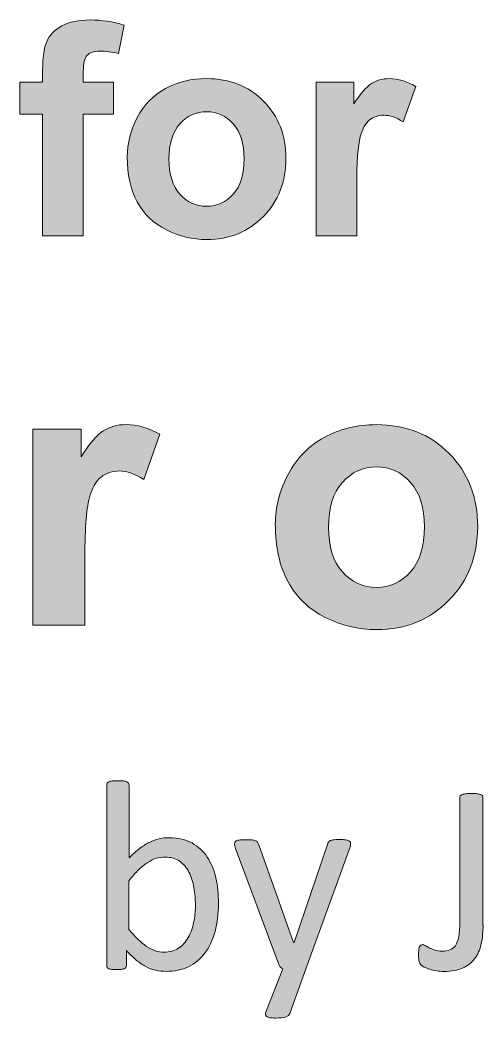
# Model space of a CAD drawing. Header units: inches. Extents: x 247 to 2765, y -1897 to -1110.
# Drawn here: x 1576.35 to 1582.96, y -1165.04 to -1150.8 of the extents above; entities that cross this region are included whole.
import ezdxf

# ---------------------------------------------------------------- set-up
doc = ezdxf.new("R2010")
doc.units = ezdxf.units.IN
doc.header["$MEASUREMENT"] = 0
doc.layers.add('Layer 1', color=7, linetype='Continuous')

# ---------------------------------------------------------------- blocks, each defined once
blk = doc.blocks.new('block 148')
at = {"layer": 'Layer 1', "true_color": 0x020302}
h = blk.add_hatch(color=98, dxfattribs=at)
h.dxf.hatch_style = 2
edge = h.paths.add_edge_path()
edge.add_spline(control_points=[(1576.352, -1151.687), (1576.352, -1151.687), (1576.674, -1151.687), (1576.674, -1151.687), (1576.674, -1151.687), (1576.674, -1151.521), (1576.674, -1151.521), (1576.674, -1151.337), (1576.694, -1151.199), (1576.733, -1151.107), (1576.771, -1151.016), (1576.844, -1150.941), (1576.949, -1150.884), (1577.055, -1150.827), (1577.189, -1150.8), (1577.35, -1150.8), (1577.516, -1150.8), (1577.678, -1150.823), (1577.836, -1150.874), (1577.836, -1150.874), (1577.756, -1151.279), (1577.756, -1151.279), (1577.663, -1151.256), (1577.574, -1151.245), (1577.489, -1151.245), (1577.405, -1151.245), (1577.345, -1151.265), (1577.307, -1151.305), (1577.271, -1151.343), (1577.254, -1151.419), (1577.254, -1151.531), (1577.254, -1151.531), (1577.254, -1151.686), (1577.254, -1151.686), (1577.254, -1151.686), (1577.687, -1151.686), (1577.687, -1151.686), (1577.687, -1151.686), (1577.687, -1152.143), (1577.687, -1152.143), (1577.687, -1152.143), (1577.254, -1152.143), (1577.254, -1152.143), (1577.254, -1152.143), (1577.254, -1153.881), (1577.254, -1153.881), (1577.254, -1153.881), (1576.673, -1153.881), (1576.673, -1153.881), (1576.673, -1153.881), (1576.673, -1152.143), (1576.673, -1152.143), (1576.673, -1152.143), (1576.35, -1152.143), (1576.35, -1152.143), (1576.35, -1152.143), (1576.35, -1151.687), (1576.35, -1151.687), (1576.35, -1151.687), (1576.352, -1151.687), (1576.352, -1151.687), (1576.352, -1151.687), (1576.352, -1151.687), (1576.352, -1151.687)], knot_values=[0, 0, 0, 0, 1, 1, 1, 2, 2, 2, 3, 3, 3, 4, 4, 4, 5, 5, 5, 6, 6, 6, 7, 7, 7, 8, 8, 8, 9, 9, 9, 10, 10, 10, 11, 11, 11, 12, 12, 12, 13, 13, 13, 14, 14, 14, 15, 15, 15, 16, 16, 16, 17, 17, 17, 18, 18, 18, 19, 19, 19, 20, 20, 20, 21, 21, 21, 21], degree=3, periodic=1)
h = blk.add_hatch(color=98, dxfattribs=at)
h.dxf.hatch_style = 2
edge = h.paths.add_edge_path()
edge.add_spline(control_points=[(1577.882, -1152.752), (1577.882, -1152.559), (1577.93, -1152.374), (1578.024, -1152.192), (1578.119, -1152.011), (1578.253, -1151.875), (1578.428, -1151.778), (1578.603, -1151.683), (1578.798, -1151.636), (1579.012, -1151.636), (1579.343, -1151.636), (1579.617, -1151.745), (1579.828, -1151.959), (1580.041, -1152.175), (1580.146, -1152.449), (1580.146, -1152.776), (1580.146, -1153.108), (1580.039, -1153.384), (1579.825, -1153.603), (1579.611, -1153.821), (1579.341, -1153.932), (1579.016, -1153.932), (1578.815, -1153.932), (1578.623, -1153.885), (1578.44, -1153.794), (1578.257, -1153.703), (1578.119, -1153.57), (1578.023, -1153.394), (1577.928, -1153.218), (1577.882, -1153.005), (1577.882, -1152.752)], knot_values=[0, 0, 0, 0, 1, 1, 1, 2, 2, 2, 3, 3, 3, 4, 4, 4, 5, 5, 5, 6, 6, 6, 7, 7, 7, 8, 8, 8, 9, 9, 9, 10, 10, 10, 10], degree=3, periodic=1)
edge = h.paths.add_edge_path()
edge.add_spline(control_points=[(1578.477, -1152.784), (1578.477, -1153.001), (1578.528, -1153.169), (1578.631, -1153.284), (1578.735, -1153.399), (1578.862, -1153.457), (1579.014, -1153.457), (1579.166, -1153.457), (1579.293, -1153.399), (1579.395, -1153.284), (1579.498, -1153.169), (1579.549, -1152.999), (1579.549, -1152.779), (1579.549, -1152.565), (1579.498, -1152.399), (1579.395, -1152.283), (1579.293, -1152.168), (1579.166, -1152.11), (1579.014, -1152.11), (1578.862, -1152.11), (1578.735, -1152.168), (1578.631, -1152.283), (1578.528, -1152.399), (1578.477, -1152.567), (1578.477, -1152.784)], knot_values=[0, 0, 0, 0, 1, 1, 1, 2, 2, 2, 3, 3, 3, 4, 4, 4, 5, 5, 5, 6, 6, 6, 7, 7, 7, 8, 8, 8, 8], degree=3, periodic=1)
h = blk.add_hatch(color=98, dxfattribs=at)
h.dxf.hatch_style = 2
edge = h.paths.add_edge_path()
edge.add_spline(control_points=[(1581.158, -1153.881), (1581.158, -1153.881), (1580.577, -1153.881), (1580.577, -1153.881), (1580.577, -1153.881), (1580.577, -1151.686), (1580.577, -1151.686), (1580.577, -1151.686), (1581.116, -1151.686), (1581.116, -1151.686), (1581.116, -1151.686), (1581.116, -1151.998), (1581.116, -1151.998), (1581.209, -1151.85), (1581.292, -1151.754), (1581.365, -1151.707), (1581.439, -1151.66), (1581.522, -1151.637), (1581.616, -1151.637), (1581.748, -1151.637), (1581.875, -1151.674), (1581.999, -1151.748), (1581.999, -1151.748), (1581.818, -1152.254), (1581.818, -1152.254), (1581.722, -1152.191), (1581.63, -1152.159), (1581.546, -1152.159), (1581.465, -1152.159), (1581.395, -1152.181), (1581.339, -1152.225), (1581.283, -1152.271), (1581.238, -1152.35), (1581.206, -1152.468), (1581.173, -1152.586), (1581.156, -1152.83), (1581.156, -1153.204), (1581.156, -1153.204), (1581.156, -1153.882), (1581.156, -1153.882), (1581.156, -1153.882), (1581.158, -1153.881), (1581.158, -1153.881), (1581.158, -1153.881), (1581.158, -1153.881), (1581.158, -1153.881)], knot_values=[0, 0, 0, 0, 1, 1, 1, 2, 2, 2, 3, 3, 3, 4, 4, 4, 5, 5, 5, 6, 6, 6, 7, 7, 7, 8, 8, 8, 9, 9, 9, 10, 10, 10, 11, 11, 11, 12, 12, 12, 13, 13, 13, 14, 14, 14, 15, 15, 15, 15], degree=3, periodic=1)
at = {"layer": 'Layer 1', "lineweight": 0}
for points, knots in [([(1576.352, -1151.687), (1576.352, -1151.687), (1576.674, -1151.687), (1576.674, -1151.687), (1576.674, -1151.687), (1576.674, -1151.521), (1576.674, -1151.521), (1576.674, -1151.337), (1576.694, -1151.199), (1576.733, -1151.107), (1576.771, -1151.016), (1576.844, -1150.941), (1576.949, -1150.884), (1577.055, -1150.827), (1577.189, -1150.8), (1577.35, -1150.8), (1577.516, -1150.8), (1577.678, -1150.823), (1577.836, -1150.874), (1577.836, -1150.874), (1577.756, -1151.279), (1577.756, -1151.279), (1577.663, -1151.256), (1577.574, -1151.245), (1577.489, -1151.245), (1577.405, -1151.245), (1577.345, -1151.265), (1577.307, -1151.305), (1577.271, -1151.343), (1577.254, -1151.419), (1577.254, -1151.531), (1577.254, -1151.531), (1577.254, -1151.686), (1577.254, -1151.686), (1577.254, -1151.686), (1577.687, -1151.686), (1577.687, -1151.686), (1577.687, -1151.686), (1577.687, -1152.143), (1577.687, -1152.143), (1577.687, -1152.143), (1577.254, -1152.143), (1577.254, -1152.143), (1577.254, -1152.143), (1577.254, -1153.881), (1577.254, -1153.881), (1577.254, -1153.881), (1576.673, -1153.881), (1576.673, -1153.881), (1576.673, -1153.881), (1576.673, -1152.143), (1576.673, -1152.143), (1576.673, -1152.143), (1576.35, -1152.143), (1576.35, -1152.143), (1576.35, -1152.143), (1576.35, -1151.687), (1576.35, -1151.687), (1576.35, -1151.687), (1576.352, -1151.687), (1576.352, -1151.687), (1576.352, -1151.687), (1576.352, -1151.687), (1576.352, -1151.687)], [0, 0, 0, 0, 1, 1, 1, 2, 2, 2, 3, 3, 3, 4, 4, 4, 5, 5, 5, 6, 6, 6, 7, 7, 7, 8, 8, 8, 9, 9, 9, 10, 10, 10, 11, 11, 11, 12, 12, 12, 13, 13, 13, 14, 14, 14, 15, 15, 15, 16, 16, 16, 17, 17, 17, 18, 18, 18, 19, 19, 19, 20, 20, 20, 21, 21, 21, 21]), ([(1577.882, -1152.752), (1577.882, -1152.559), (1577.93, -1152.374), (1578.024, -1152.192), (1578.119, -1152.011), (1578.253, -1151.875), (1578.428, -1151.778), (1578.603, -1151.683), (1578.798, -1151.636), (1579.012, -1151.636), (1579.343, -1151.636), (1579.617, -1151.745), (1579.828, -1151.959), (1580.041, -1152.175), (1580.146, -1152.449), (1580.146, -1152.776), (1580.146, -1153.108), (1580.039, -1153.384), (1579.825, -1153.603), (1579.611, -1153.821), (1579.341, -1153.932), (1579.016, -1153.932), (1578.815, -1153.932), (1578.623, -1153.885), (1578.44, -1153.794), (1578.257, -1153.703), (1578.119, -1153.57), (1578.023, -1153.394), (1577.928, -1153.218), (1577.882, -1153.005), (1577.882, -1152.752)], [0, 0, 0, 0, 1, 1, 1, 2, 2, 2, 3, 3, 3, 4, 4, 4, 5, 5, 5, 6, 6, 6, 7, 7, 7, 8, 8, 8, 9, 9, 9, 10, 10, 10, 10]), ([(1581.158, -1153.881), (1581.158, -1153.881), (1580.577, -1153.881), (1580.577, -1153.881), (1580.577, -1153.881), (1580.577, -1151.686), (1580.577, -1151.686), (1580.577, -1151.686), (1581.116, -1151.686), (1581.116, -1151.686), (1581.116, -1151.686), (1581.116, -1151.998), (1581.116, -1151.998), (1581.209, -1151.85), (1581.292, -1151.754), (1581.365, -1151.707), (1581.439, -1151.66), (1581.522, -1151.637), (1581.616, -1151.637), (1581.748, -1151.637), (1581.875, -1151.674), (1581.999, -1151.748), (1581.999, -1151.748), (1581.818, -1152.254), (1581.818, -1152.254), (1581.722, -1152.191), (1581.63, -1152.159), (1581.546, -1152.159), (1581.465, -1152.159), (1581.395, -1152.181), (1581.339, -1152.225), (1581.283, -1152.271), (1581.238, -1152.35), (1581.206, -1152.468), (1581.173, -1152.586), (1581.156, -1152.83), (1581.156, -1153.204), (1581.156, -1153.204), (1581.156, -1153.882), (1581.156, -1153.882), (1581.156, -1153.882), (1581.158, -1153.881), (1581.158, -1153.881), (1581.158, -1153.881), (1581.158, -1153.881), (1581.158, -1153.881)], [0, 0, 0, 0, 1, 1, 1, 2, 2, 2, 3, 3, 3, 4, 4, 4, 5, 5, 5, 6, 6, 6, 7, 7, 7, 8, 8, 8, 9, 9, 9, 10, 10, 10, 11, 11, 11, 12, 12, 12, 13, 13, 13, 14, 14, 14, 15, 15, 15, 15]), ([(1578.477, -1152.784), (1578.477, -1153.001), (1578.528, -1153.169), (1578.631, -1153.284), (1578.735, -1153.399), (1578.862, -1153.457), (1579.014, -1153.457), (1579.166, -1153.457), (1579.293, -1153.399), (1579.395, -1153.284), (1579.498, -1153.169), (1579.549, -1152.999), (1579.549, -1152.779), (1579.549, -1152.565), (1579.498, -1152.399), (1579.395, -1152.283), (1579.293, -1152.168), (1579.166, -1152.11), (1579.014, -1152.11), (1578.862, -1152.11), (1578.735, -1152.168), (1578.631, -1152.283), (1578.528, -1152.399), (1578.477, -1152.567), (1578.477, -1152.784)], [0, 0, 0, 0, 1, 1, 1, 2, 2, 2, 3, 3, 3, 4, 4, 4, 5, 5, 5, 6, 6, 6, 7, 7, 7, 8, 8, 8, 8])]:
    blk.add_open_spline(points, degree=3, knots=knots, dxfattribs=at)
blk = doc.blocks.new('block 149')
at = {"layer": 'Layer 1', "true_color": 0x020302}
h = blk.add_hatch(color=98, dxfattribs=at)
h.dxf.hatch_style = 2
edge = h.paths.add_edge_path()
edge.add_spline(control_points=[(1579.183, -1163.399), (1579.183, -1163.549), (1579.167, -1163.684), (1579.134, -1163.803), (1579.1, -1163.923), (1579.053, -1164.026), (1578.989, -1164.111), (1578.925, -1164.195), (1578.849, -1164.26), (1578.755, -1164.306), (1578.663, -1164.35), (1578.556, -1164.373), (1578.438, -1164.373), (1578.384, -1164.373), (1578.331, -1164.367), (1578.284, -1164.356), (1578.238, -1164.345), (1578.191, -1164.328), (1578.146, -1164.303), (1578.1, -1164.28), (1578.056, -1164.249), (1578.011, -1164.211), (1577.966, -1164.173), (1577.917, -1164.128), (1577.869, -1164.076), (1577.869, -1164.076), (1577.869, -1164.288), (1577.869, -1164.288), (1577.869, -1164.299), (1577.865, -1164.309), (1577.861, -1164.315), (1577.856, -1164.323), (1577.848, -1164.329), (1577.837, -1164.334), (1577.825, -1164.34), (1577.811, -1164.342), (1577.793, -1164.344), (1577.775, -1164.347), (1577.755, -1164.348), (1577.727, -1164.348), (1577.702, -1164.348), (1577.679, -1164.347), (1577.661, -1164.344), (1577.642, -1164.342), (1577.628, -1164.338), (1577.617, -1164.334), (1577.606, -1164.329), (1577.597, -1164.324), (1577.594, -1164.315), (1577.59, -1164.308), (1577.588, -1164.299), (1577.588, -1164.288), (1577.588, -1164.288), (1577.588, -1161.714), (1577.588, -1161.714), (1577.588, -1161.704), (1577.591, -1161.695), (1577.595, -1161.687), (1577.601, -1161.679), (1577.608, -1161.673), (1577.62, -1161.667), (1577.631, -1161.662), (1577.648, -1161.658), (1577.669, -1161.656), (1577.691, -1161.653), (1577.717, -1161.652), (1577.748, -1161.652), (1577.781, -1161.652), (1577.806, -1161.653), (1577.828, -1161.656), (1577.848, -1161.658), (1577.864, -1161.663), (1577.876, -1161.667), (1577.887, -1161.673), (1577.896, -1161.679), (1577.901, -1161.687), (1577.906, -1161.695), (1577.907, -1161.704), (1577.907, -1161.714), (1577.907, -1161.714), (1577.907, -1162.752), (1577.907, -1162.752), (1577.959, -1162.7), (1578.009, -1162.655), (1578.058, -1162.619), (1578.107, -1162.583), (1578.153, -1162.553), (1578.198, -1162.532), (1578.245, -1162.509), (1578.292, -1162.493), (1578.338, -1162.481), (1578.384, -1162.471), (1578.434, -1162.466), (1578.483, -1162.466), (1578.609, -1162.466), (1578.717, -1162.491), (1578.806, -1162.541), (1578.895, -1162.593), (1578.968, -1162.659), (1579.023, -1162.742), (1579.079, -1162.827), (1579.12, -1162.926), (1579.147, -1163.038), (1579.171, -1163.153), (1579.183, -1163.273), (1579.183, -1163.399)], knot_values=[0, 0, 0, 0, 1, 1, 1, 2, 2, 2, 3, 3, 3, 4, 4, 4, 5, 5, 5, 6, 6, 6, 7, 7, 7, 8, 8, 8, 9, 9, 9, 10, 10, 10, 11, 11, 11, 12, 12, 12, 13, 13, 13, 14, 14, 14, 15, 15, 15, 16, 16, 16, 17, 17, 17, 18, 18, 18, 19, 19, 19, 20, 20, 20, 21, 21, 21, 22, 22, 22, 23, 23, 23, 24, 24, 24, 25, 25, 25, 26, 26, 26, 27, 27, 27, 28, 28, 28, 29, 29, 29, 30, 30, 30, 31, 31, 31, 32, 32, 32, 33, 33, 33, 34, 34, 34, 35, 35, 35, 35], degree=3, periodic=1)
edge = h.paths.add_edge_path()
edge.add_spline(control_points=[(1578.854, -1163.435), (1578.854, -1163.346), (1578.847, -1163.26), (1578.833, -1163.178), (1578.819, -1163.095), (1578.796, -1163.021), (1578.762, -1162.956), (1578.728, -1162.891), (1578.683, -1162.84), (1578.628, -1162.801), (1578.573, -1162.762), (1578.503, -1162.742), (1578.421, -1162.742), (1578.379, -1162.742), (1578.339, -1162.748), (1578.297, -1162.759), (1578.257, -1162.771), (1578.217, -1162.79), (1578.175, -1162.817), (1578.133, -1162.844), (1578.091, -1162.879), (1578.046, -1162.921), (1578.002, -1162.964), (1577.954, -1163.017), (1577.905, -1163.081), (1577.905, -1163.081), (1577.905, -1163.773), (1577.905, -1163.773), (1577.993, -1163.88), (1578.076, -1163.961), (1578.157, -1164.016), (1578.238, -1164.073), (1578.321, -1164.099), (1578.407, -1164.099), (1578.488, -1164.099), (1578.556, -1164.08), (1578.613, -1164.042), (1578.67, -1164.004), (1578.716, -1163.952), (1578.752, -1163.889), (1578.787, -1163.825), (1578.814, -1163.754), (1578.829, -1163.675), (1578.845, -1163.596), (1578.854, -1163.516), (1578.854, -1163.435)], knot_values=[0, 0, 0, 0, 1, 1, 1, 2, 2, 2, 3, 3, 3, 4, 4, 4, 5, 5, 5, 6, 6, 6, 7, 7, 7, 8, 8, 8, 9, 9, 9, 10, 10, 10, 11, 11, 11, 12, 12, 12, 13, 13, 13, 14, 14, 14, 15, 15, 15, 15], degree=3, periodic=1)
h = blk.add_hatch(color=98, dxfattribs=at)
h.dxf.hatch_style = 2
edge = h.paths.add_edge_path()
edge.add_spline(control_points=[(1582.959, -1163.709), (1582.959, -1163.807), (1582.951, -1163.898), (1582.932, -1163.981), (1582.914, -1164.063), (1582.883, -1164.134), (1582.839, -1164.191), (1582.795, -1164.249), (1582.738, -1164.294), (1582.667, -1164.326), (1582.596, -1164.358), (1582.507, -1164.373), (1582.402, -1164.373), (1582.365, -1164.373), (1582.33, -1164.371), (1582.294, -1164.364), (1582.259, -1164.359), (1582.227, -1164.351), (1582.197, -1164.342), (1582.168, -1164.333), (1582.143, -1164.321), (1582.12, -1164.312), (1582.098, -1164.301), (1582.084, -1164.29), (1582.077, -1164.284), (1582.069, -1164.276), (1582.064, -1164.269), (1582.059, -1164.26), (1582.055, -1164.253), (1582.052, -1164.244), (1582.048, -1164.233), (1582.045, -1164.223), (1582.042, -1164.21), (1582.041, -1164.194), (1582.04, -1164.177), (1582.039, -1164.157), (1582.039, -1164.135), (1582.039, -1164.107), (1582.04, -1164.083), (1582.042, -1164.065), (1582.044, -1164.045), (1582.048, -1164.03), (1582.052, -1164.02), (1582.058, -1164.009), (1582.062, -1164.001), (1582.071, -1163.997), (1582.078, -1163.992), (1582.087, -1163.99), (1582.097, -1163.99), (1582.106, -1163.99), (1582.119, -1163.995), (1582.135, -1164.005), (1582.151, -1164.013), (1582.171, -1164.025), (1582.192, -1164.036), (1582.215, -1164.048), (1582.242, -1164.058), (1582.272, -1164.068), (1582.301, -1164.078), (1582.336, -1164.083), (1582.376, -1164.083), (1582.42, -1164.083), (1582.457, -1164.077), (1582.486, -1164.067), (1582.518, -1164.056), (1582.543, -1164.036), (1582.565, -1164.006), (1582.585, -1163.976), (1582.601, -1163.935), (1582.611, -1163.882), (1582.62, -1163.831), (1582.627, -1163.762), (1582.627, -1163.68), (1582.627, -1163.68), (1582.627, -1161.894), (1582.627, -1161.894), (1582.627, -1161.887), (1582.63, -1161.877), (1582.634, -1161.87), (1582.64, -1161.863), (1582.648, -1161.857), (1582.661, -1161.85), (1582.674, -1161.845), (1582.691, -1161.843), (1582.713, -1161.838), (1582.735, -1161.836), (1582.761, -1161.834), (1582.793, -1161.834), (1582.825, -1161.834), (1582.85, -1161.836), (1582.873, -1161.838), (1582.895, -1161.843), (1582.911, -1161.846), (1582.924, -1161.85), (1582.936, -1161.857), (1582.946, -1161.862), (1582.951, -1161.87), (1582.957, -1161.878), (1582.958, -1161.887), (1582.958, -1161.894), (1582.958, -1161.894), (1582.958, -1163.711), (1582.958, -1163.711), (1582.958, -1163.711), (1582.958, -1163.711), (1582.958, -1163.711), (1582.958, -1163.711), (1582.959, -1163.709), (1582.959, -1163.709), (1582.959, -1163.709), (1582.959, -1163.709), (1582.959, -1163.709)], knot_values=[0, 0, 0, 0, 1, 1, 1, 2, 2, 2, 3, 3, 3, 4, 4, 4, 5, 5, 5, 6, 6, 6, 7, 7, 7, 8, 8, 8, 9, 9, 9, 10, 10, 10, 11, 11, 11, 12, 12, 12, 13, 13, 13, 14, 14, 14, 15, 15, 15, 16, 16, 16, 17, 17, 17, 18, 18, 18, 19, 19, 19, 20, 20, 20, 21, 21, 21, 22, 22, 22, 23, 23, 23, 24, 24, 24, 25, 25, 25, 26, 26, 26, 27, 27, 27, 28, 28, 28, 29, 29, 29, 30, 30, 30, 31, 31, 31, 32, 32, 32, 33, 33, 33, 34, 34, 34, 35, 35, 35, 36, 36, 36, 37, 37, 37, 37], degree=3, periodic=1)
h = blk.add_hatch(color=98, dxfattribs=at)
h.dxf.hatch_style = 2
edge = h.paths.add_edge_path()
edge.add_spline(control_points=[(1580.432, -1164.337), (1580.432, -1164.337), (1580.201, -1164.975), (1580.201, -1164.975), (1580.194, -1164.996), (1580.175, -1165.011), (1580.143, -1165.022), (1580.111, -1165.033), (1580.063, -1165.038), (1580, -1165.038), (1579.966, -1165.038), (1579.939, -1165.037), (1579.919, -1165.033), (1579.898, -1165.03), (1579.882, -1165.025), (1579.871, -1165.018), (1579.86, -1165.009), (1579.854, -1164.999), (1579.852, -1164.986), (1579.852, -1164.974), (1579.855, -1164.958), (1579.862, -1164.94), (1579.862, -1164.94), (1580.101, -1164.337), (1580.101, -1164.337), (1580.09, -1164.331), (1580.079, -1164.324), (1580.068, -1164.313), (1580.058, -1164.301), (1580.05, -1164.289), (1580.046, -1164.276), (1580.046, -1164.276), (1579.427, -1162.619), (1579.427, -1162.619), (1579.417, -1162.593), (1579.412, -1162.57), (1579.412, -1162.555), (1579.412, -1162.54), (1579.418, -1162.527), (1579.427, -1162.519), (1579.437, -1162.509), (1579.454, -1162.503), (1579.478, -1162.499), (1579.501, -1162.495), (1579.531, -1162.494), (1579.571, -1162.494), (1579.609, -1162.494), (1579.639, -1162.494), (1579.662, -1162.496), (1579.684, -1162.499), (1579.7, -1162.504), (1579.713, -1162.508), (1579.726, -1162.513), (1579.736, -1162.52), (1579.742, -1162.53), (1579.749, -1162.539), (1579.753, -1162.552), (1579.761, -1162.568), (1579.761, -1162.568), (1580.255, -1163.96), (1580.255, -1163.96), (1580.255, -1163.96), (1580.262, -1163.96), (1580.262, -1163.96), (1580.262, -1163.96), (1580.74, -1162.561), (1580.74, -1162.561), (1580.747, -1162.537), (1580.757, -1162.521), (1580.768, -1162.513), (1580.778, -1162.505), (1580.795, -1162.501), (1580.817, -1162.497), (1580.84, -1162.493), (1580.871, -1162.492), (1580.913, -1162.492), (1580.949, -1162.492), (1580.978, -1162.493), (1581.002, -1162.497), (1581.024, -1162.501), (1581.04, -1162.506), (1581.053, -1162.516), (1581.064, -1162.524), (1581.069, -1162.537), (1581.069, -1162.553), (1581.069, -1162.568), (1581.065, -1162.589), (1581.059, -1162.611), (1581.059, -1162.611), (1580.432, -1164.337), (1580.432, -1164.337)], knot_values=[0, 0, 0, 0, 1, 1, 1, 2, 2, 2, 3, 3, 3, 4, 4, 4, 5, 5, 5, 6, 6, 6, 7, 7, 7, 8, 8, 8, 9, 9, 9, 10, 10, 10, 11, 11, 11, 12, 12, 12, 13, 13, 13, 14, 14, 14, 15, 15, 15, 16, 16, 16, 17, 17, 17, 18, 18, 18, 19, 19, 19, 20, 20, 20, 21, 21, 21, 22, 22, 22, 23, 23, 23, 24, 24, 24, 25, 25, 25, 26, 26, 26, 27, 27, 27, 28, 28, 28, 29, 29, 29, 30, 30, 30, 30], degree=3, periodic=1)
at = {"layer": 'Layer 1', "lineweight": 0}
for points, knots in [([(1579.183, -1163.399), (1579.183, -1163.549), (1579.167, -1163.684), (1579.134, -1163.803), (1579.1, -1163.923), (1579.053, -1164.026), (1578.989, -1164.111), (1578.925, -1164.195), (1578.849, -1164.26), (1578.755, -1164.306), (1578.663, -1164.35), (1578.556, -1164.373), (1578.438, -1164.373), (1578.384, -1164.373), (1578.331, -1164.367), (1578.284, -1164.356), (1578.238, -1164.345), (1578.191, -1164.328), (1578.146, -1164.303), (1578.1, -1164.28), (1578.056, -1164.249), (1578.011, -1164.211), (1577.966, -1164.173), (1577.917, -1164.128), (1577.869, -1164.076), (1577.869, -1164.076), (1577.869, -1164.288), (1577.869, -1164.288), (1577.869, -1164.299), (1577.865, -1164.309), (1577.861, -1164.315), (1577.856, -1164.323), (1577.848, -1164.329), (1577.837, -1164.334), (1577.825, -1164.34), (1577.811, -1164.342), (1577.793, -1164.344), (1577.775, -1164.347), (1577.755, -1164.348), (1577.727, -1164.348), (1577.702, -1164.348), (1577.679, -1164.347), (1577.661, -1164.344), (1577.642, -1164.342), (1577.628, -1164.338), (1577.617, -1164.334), (1577.606, -1164.329), (1577.597, -1164.324), (1577.594, -1164.315), (1577.59, -1164.308), (1577.588, -1164.299), (1577.588, -1164.288), (1577.588, -1164.288), (1577.588, -1161.714), (1577.588, -1161.714), (1577.588, -1161.704), (1577.591, -1161.695), (1577.595, -1161.687), (1577.601, -1161.679), (1577.608, -1161.673), (1577.62, -1161.667), (1577.631, -1161.662), (1577.648, -1161.658), (1577.669, -1161.656), (1577.691, -1161.653), (1577.717, -1161.652), (1577.748, -1161.652), (1577.781, -1161.652), (1577.806, -1161.653), (1577.828, -1161.656), (1577.848, -1161.658), (1577.864, -1161.663), (1577.876, -1161.667), (1577.887, -1161.673), (1577.896, -1161.679), (1577.901, -1161.687), (1577.906, -1161.695), (1577.907, -1161.704), (1577.907, -1161.714), (1577.907, -1161.714), (1577.907, -1162.752), (1577.907, -1162.752), (1577.959, -1162.7), (1578.009, -1162.655), (1578.058, -1162.619), (1578.107, -1162.583), (1578.153, -1162.553), (1578.198, -1162.532), (1578.245, -1162.509), (1578.292, -1162.493), (1578.338, -1162.481), (1578.384, -1162.471), (1578.434, -1162.466), (1578.483, -1162.466), (1578.609, -1162.466), (1578.717, -1162.491), (1578.806, -1162.541), (1578.895, -1162.593), (1578.968, -1162.659), (1579.023, -1162.742), (1579.079, -1162.827), (1579.12, -1162.926), (1579.147, -1163.038), (1579.171, -1163.153), (1579.183, -1163.273), (1579.183, -1163.399)], [0, 0, 0, 0, 1, 1, 1, 2, 2, 2, 3, 3, 3, 4, 4, 4, 5, 5, 5, 6, 6, 6, 7, 7, 7, 8, 8, 8, 9, 9, 9, 10, 10, 10, 11, 11, 11, 12, 12, 12, 13, 13, 13, 14, 14, 14, 15, 15, 15, 16, 16, 16, 17, 17, 17, 18, 18, 18, 19, 19, 19, 20, 20, 20, 21, 21, 21, 22, 22, 22, 23, 23, 23, 24, 24, 24, 25, 25, 25, 26, 26, 26, 27, 27, 27, 28, 28, 28, 29, 29, 29, 30, 30, 30, 31, 31, 31, 32, 32, 32, 33, 33, 33, 34, 34, 34, 35, 35, 35, 35]), ([(1582.959, -1163.709), (1582.959, -1163.807), (1582.951, -1163.898), (1582.932, -1163.981), (1582.914, -1164.063), (1582.883, -1164.134), (1582.839, -1164.191), (1582.795, -1164.249), (1582.738, -1164.294), (1582.667, -1164.326), (1582.596, -1164.358), (1582.507, -1164.373), (1582.402, -1164.373), (1582.365, -1164.373), (1582.33, -1164.371), (1582.294, -1164.364), (1582.259, -1164.359), (1582.227, -1164.351), (1582.197, -1164.342), (1582.168, -1164.333), (1582.143, -1164.321), (1582.12, -1164.312), (1582.098, -1164.301), (1582.084, -1164.29), (1582.077, -1164.284), (1582.069, -1164.276), (1582.064, -1164.269), (1582.059, -1164.26), (1582.055, -1164.253), (1582.052, -1164.244), (1582.048, -1164.233), (1582.045, -1164.223), (1582.042, -1164.21), (1582.041, -1164.194), (1582.04, -1164.177), (1582.039, -1164.157), (1582.039, -1164.135), (1582.039, -1164.107), (1582.04, -1164.083), (1582.042, -1164.065), (1582.044, -1164.045), (1582.048, -1164.03), (1582.052, -1164.02), (1582.058, -1164.009), (1582.062, -1164.001), (1582.071, -1163.997), (1582.078, -1163.992), (1582.087, -1163.99), (1582.097, -1163.99), (1582.106, -1163.99), (1582.119, -1163.995), (1582.135, -1164.005), (1582.151, -1164.013), (1582.171, -1164.025), (1582.192, -1164.036), (1582.215, -1164.048), (1582.242, -1164.058), (1582.272, -1164.068), (1582.301, -1164.078), (1582.336, -1164.083), (1582.376, -1164.083), (1582.42, -1164.083), (1582.457, -1164.077), (1582.486, -1164.067), (1582.518, -1164.056), (1582.543, -1164.036), (1582.565, -1164.006), (1582.585, -1163.976), (1582.601, -1163.935), (1582.611, -1163.882), (1582.62, -1163.831), (1582.627, -1163.762), (1582.627, -1163.68), (1582.627, -1163.68), (1582.627, -1161.894), (1582.627, -1161.894), (1582.627, -1161.887), (1582.63, -1161.877), (1582.634, -1161.87), (1582.64, -1161.863), (1582.648, -1161.857), (1582.661, -1161.85), (1582.674, -1161.845), (1582.691, -1161.843), (1582.713, -1161.838), (1582.735, -1161.836), (1582.761, -1161.834), (1582.793, -1161.834), (1582.825, -1161.834), (1582.85, -1161.836), (1582.873, -1161.838), (1582.895, -1161.843), (1582.911, -1161.846), (1582.924, -1161.85), (1582.936, -1161.857), (1582.946, -1161.862), (1582.951, -1161.87), (1582.957, -1161.878), (1582.958, -1161.887), (1582.958, -1161.894), (1582.958, -1161.894), (1582.958, -1163.711), (1582.958, -1163.711), (1582.958, -1163.711), (1582.958, -1163.711), (1582.958, -1163.711), (1582.958, -1163.711), (1582.959, -1163.709), (1582.959, -1163.709), (1582.959, -1163.709), (1582.959, -1163.709), (1582.959, -1163.709)], [0, 0, 0, 0, 1, 1, 1, 2, 2, 2, 3, 3, 3, 4, 4, 4, 5, 5, 5, 6, 6, 6, 7, 7, 7, 8, 8, 8, 9, 9, 9, 10, 10, 10, 11, 11, 11, 12, 12, 12, 13, 13, 13, 14, 14, 14, 15, 15, 15, 16, 16, 16, 17, 17, 17, 18, 18, 18, 19, 19, 19, 20, 20, 20, 21, 21, 21, 22, 22, 22, 23, 23, 23, 24, 24, 24, 25, 25, 25, 26, 26, 26, 27, 27, 27, 28, 28, 28, 29, 29, 29, 30, 30, 30, 31, 31, 31, 32, 32, 32, 33, 33, 33, 34, 34, 34, 35, 35, 35, 36, 36, 36, 37, 37, 37, 37]), ([(1580.432, -1164.337), (1580.432, -1164.337), (1580.201, -1164.975), (1580.201, -1164.975), (1580.194, -1164.996), (1580.175, -1165.011), (1580.143, -1165.022), (1580.111, -1165.033), (1580.063, -1165.038), (1580, -1165.038), (1579.966, -1165.038), (1579.939, -1165.037), (1579.919, -1165.033), (1579.898, -1165.03), (1579.882, -1165.025), (1579.871, -1165.018), (1579.86, -1165.009), (1579.854, -1164.999), (1579.852, -1164.986), (1579.852, -1164.974), (1579.855, -1164.958), (1579.862, -1164.94), (1579.862, -1164.94), (1580.101, -1164.337), (1580.101, -1164.337), (1580.09, -1164.331), (1580.079, -1164.324), (1580.068, -1164.313), (1580.058, -1164.301), (1580.05, -1164.289), (1580.046, -1164.276), (1580.046, -1164.276), (1579.427, -1162.619), (1579.427, -1162.619), (1579.417, -1162.593), (1579.412, -1162.57), (1579.412, -1162.555), (1579.412, -1162.54), (1579.418, -1162.527), (1579.427, -1162.519), (1579.437, -1162.509), (1579.454, -1162.503), (1579.478, -1162.499), (1579.501, -1162.495), (1579.531, -1162.494), (1579.571, -1162.494), (1579.609, -1162.494), (1579.639, -1162.494), (1579.662, -1162.496), (1579.684, -1162.499), (1579.7, -1162.504), (1579.713, -1162.508), (1579.726, -1162.513), (1579.736, -1162.52), (1579.742, -1162.53), (1579.749, -1162.539), (1579.753, -1162.552), (1579.761, -1162.568), (1579.761, -1162.568), (1580.255, -1163.96), (1580.255, -1163.96), (1580.255, -1163.96), (1580.262, -1163.96), (1580.262, -1163.96), (1580.262, -1163.96), (1580.74, -1162.561), (1580.74, -1162.561), (1580.747, -1162.537), (1580.757, -1162.521), (1580.768, -1162.513), (1580.778, -1162.505), (1580.795, -1162.501), (1580.817, -1162.497), (1580.84, -1162.493), (1580.871, -1162.492), (1580.913, -1162.492), (1580.949, -1162.492), (1580.978, -1162.493), (1581.002, -1162.497), (1581.024, -1162.501), (1581.04, -1162.506), (1581.053, -1162.516), (1581.064, -1162.524), (1581.069, -1162.537), (1581.069, -1162.553), (1581.069, -1162.568), (1581.065, -1162.589), (1581.059, -1162.611), (1581.059, -1162.611), (1580.432, -1164.337), (1580.432, -1164.337)], [0, 0, 0, 0, 1, 1, 1, 2, 2, 2, 3, 3, 3, 4, 4, 4, 5, 5, 5, 6, 6, 6, 7, 7, 7, 8, 8, 8, 9, 9, 9, 10, 10, 10, 11, 11, 11, 12, 12, 12, 13, 13, 13, 14, 14, 14, 15, 15, 15, 16, 16, 16, 17, 17, 17, 18, 18, 18, 19, 19, 19, 20, 20, 20, 21, 21, 21, 22, 22, 22, 23, 23, 23, 24, 24, 24, 25, 25, 25, 26, 26, 26, 27, 27, 27, 28, 28, 28, 29, 29, 29, 30, 30, 30, 30]), ([(1578.854, -1163.435), (1578.854, -1163.346), (1578.847, -1163.26), (1578.833, -1163.178), (1578.819, -1163.095), (1578.796, -1163.021), (1578.762, -1162.956), (1578.728, -1162.891), (1578.683, -1162.84), (1578.628, -1162.801), (1578.573, -1162.762), (1578.503, -1162.742), (1578.421, -1162.742), (1578.379, -1162.742), (1578.339, -1162.748), (1578.297, -1162.759), (1578.257, -1162.771), (1578.217, -1162.79), (1578.175, -1162.817), (1578.133, -1162.844), (1578.091, -1162.879), (1578.046, -1162.921), (1578.002, -1162.964), (1577.954, -1163.017), (1577.905, -1163.081), (1577.905, -1163.081), (1577.905, -1163.773), (1577.905, -1163.773), (1577.993, -1163.88), (1578.076, -1163.961), (1578.157, -1164.016), (1578.238, -1164.073), (1578.321, -1164.099), (1578.407, -1164.099), (1578.488, -1164.099), (1578.556, -1164.08), (1578.613, -1164.042), (1578.67, -1164.004), (1578.716, -1163.952), (1578.752, -1163.889), (1578.787, -1163.825), (1578.814, -1163.754), (1578.829, -1163.675), (1578.845, -1163.596), (1578.854, -1163.516), (1578.854, -1163.435)], [0, 0, 0, 0, 1, 1, 1, 2, 2, 2, 3, 3, 3, 4, 4, 4, 5, 5, 5, 6, 6, 6, 7, 7, 7, 8, 8, 8, 9, 9, 9, 10, 10, 10, 11, 11, 11, 12, 12, 12, 13, 13, 13, 14, 14, 14, 15, 15, 15, 15])]:
    blk.add_open_spline(points, degree=3, knots=knots, dxfattribs=at)
blk = doc.blocks.new('block 150')
at = {"layer": 'Layer 1', "true_color": 0x010202}
h = blk.add_hatch(color=98, dxfattribs=at)
h.dxf.hatch_style = 2
edge = h.paths.add_edge_path()
edge.add_spline(control_points=[(1577.275, -1159.434), (1577.275, -1159.434), (1576.535, -1159.434), (1576.535, -1159.434), (1576.535, -1159.434), (1576.535, -1156.636), (1576.535, -1156.636), (1576.535, -1156.636), (1577.222, -1156.636), (1577.222, -1156.636), (1577.222, -1156.636), (1577.222, -1157.034), (1577.222, -1157.034), (1577.34, -1156.846), (1577.446, -1156.721), (1577.539, -1156.661), (1577.633, -1156.602), (1577.739, -1156.572), (1577.858, -1156.572), (1578.028, -1156.572), (1578.19, -1156.618), (1578.347, -1156.711), (1578.347, -1156.711), (1578.118, -1157.357), (1578.118, -1157.357), (1577.993, -1157.276), (1577.877, -1157.234), (1577.771, -1157.234), (1577.667, -1157.234), (1577.579, -1157.263), (1577.507, -1157.32), (1577.435, -1157.377), (1577.379, -1157.48), (1577.338, -1157.63), (1577.297, -1157.779), (1577.275, -1158.093), (1577.275, -1158.568), (1577.275, -1158.568), (1577.275, -1159.434), (1577.275, -1159.434)], knot_values=[0, 0, 0, 0, 1, 1, 1, 2, 2, 2, 3, 3, 3, 4, 4, 4, 5, 5, 5, 6, 6, 6, 7, 7, 7, 8, 8, 8, 9, 9, 9, 10, 10, 10, 11, 11, 11, 12, 12, 12, 13, 13, 13, 13], degree=3, periodic=1)
h = blk.add_hatch(color=98, dxfattribs=at)
h.dxf.hatch_style = 2
edge = h.paths.add_edge_path()
edge.add_spline(control_points=[(1579.994, -1157.995), (1579.994, -1157.749), (1580.055, -1157.511), (1580.177, -1157.282), (1580.298, -1157.053), (1580.47, -1156.877), (1580.692, -1156.756), (1580.914, -1156.633), (1581.162, -1156.573), (1581.436, -1156.573), (1581.859, -1156.573), (1582.207, -1156.711), (1582.476, -1156.985), (1582.747, -1157.26), (1582.882, -1157.609), (1582.882, -1158.027), (1582.882, -1158.45), (1582.744, -1158.801), (1582.472, -1159.079), (1582.199, -1159.358), (1581.855, -1159.497), (1581.44, -1159.497), (1581.183, -1159.497), (1580.94, -1159.439), (1580.707, -1159.323), (1580.474, -1159.207), (1580.297, -1159.037), (1580.176, -1158.815), (1580.055, -1158.592), (1579.994, -1158.317), (1579.994, -1157.995)], knot_values=[0, 0, 0, 0, 1, 1, 1, 2, 2, 2, 3, 3, 3, 4, 4, 4, 5, 5, 5, 6, 6, 6, 7, 7, 7, 8, 8, 8, 9, 9, 9, 10, 10, 10, 10], degree=3, periodic=1)
edge = h.paths.add_edge_path()
edge.add_spline(control_points=[(1580.753, -1158.035), (1580.753, -1158.312), (1580.819, -1158.525), (1580.951, -1158.673), (1581.083, -1158.82), (1581.245, -1158.894), (1581.439, -1158.894), (1581.632, -1158.894), (1581.794, -1158.82), (1581.925, -1158.673), (1582.056, -1158.525), (1582.122, -1158.311), (1582.122, -1158.03), (1582.122, -1157.757), (1582.056, -1157.545), (1581.925, -1157.398), (1581.794, -1157.25), (1581.632, -1157.176), (1581.439, -1157.176), (1581.245, -1157.176), (1581.083, -1157.25), (1580.951, -1157.398), (1580.819, -1157.544), (1580.753, -1157.758), (1580.753, -1158.035)], knot_values=[0, 0, 0, 0, 1, 1, 1, 2, 2, 2, 3, 3, 3, 4, 4, 4, 5, 5, 5, 6, 6, 6, 7, 7, 7, 8, 8, 8, 8], degree=3, periodic=1)
at = {"layer": 'Layer 1', "lineweight": 0}
for points, knots in [([(1577.275, -1159.434), (1577.275, -1159.434), (1576.535, -1159.434), (1576.535, -1159.434), (1576.535, -1159.434), (1576.535, -1156.636), (1576.535, -1156.636), (1576.535, -1156.636), (1577.222, -1156.636), (1577.222, -1156.636), (1577.222, -1156.636), (1577.222, -1157.034), (1577.222, -1157.034), (1577.34, -1156.846), (1577.446, -1156.721), (1577.539, -1156.661), (1577.633, -1156.602), (1577.739, -1156.572), (1577.858, -1156.572), (1578.028, -1156.572), (1578.19, -1156.618), (1578.347, -1156.711), (1578.347, -1156.711), (1578.118, -1157.357), (1578.118, -1157.357), (1577.993, -1157.276), (1577.877, -1157.234), (1577.771, -1157.234), (1577.667, -1157.234), (1577.579, -1157.263), (1577.507, -1157.32), (1577.435, -1157.377), (1577.379, -1157.48), (1577.338, -1157.63), (1577.297, -1157.779), (1577.275, -1158.093), (1577.275, -1158.568), (1577.275, -1158.568), (1577.275, -1159.434), (1577.275, -1159.434)], [0, 0, 0, 0, 1, 1, 1, 2, 2, 2, 3, 3, 3, 4, 4, 4, 5, 5, 5, 6, 6, 6, 7, 7, 7, 8, 8, 8, 9, 9, 9, 10, 10, 10, 11, 11, 11, 12, 12, 12, 13, 13, 13, 13]), ([(1579.994, -1157.995), (1579.994, -1157.749), (1580.055, -1157.511), (1580.177, -1157.282), (1580.298, -1157.053), (1580.47, -1156.877), (1580.692, -1156.756), (1580.914, -1156.633), (1581.162, -1156.573), (1581.436, -1156.573), (1581.859, -1156.573), (1582.207, -1156.711), (1582.476, -1156.985), (1582.747, -1157.26), (1582.882, -1157.609), (1582.882, -1158.027), (1582.882, -1158.45), (1582.744, -1158.801), (1582.472, -1159.079), (1582.199, -1159.358), (1581.855, -1159.497), (1581.44, -1159.497), (1581.183, -1159.497), (1580.94, -1159.439), (1580.707, -1159.323), (1580.474, -1159.207), (1580.297, -1159.037), (1580.176, -1158.815), (1580.055, -1158.592), (1579.994, -1158.317), (1579.994, -1157.995)], [0, 0, 0, 0, 1, 1, 1, 2, 2, 2, 3, 3, 3, 4, 4, 4, 5, 5, 5, 6, 6, 6, 7, 7, 7, 8, 8, 8, 9, 9, 9, 10, 10, 10, 10]), ([(1580.753, -1158.035), (1580.753, -1158.312), (1580.819, -1158.525), (1580.951, -1158.673), (1581.083, -1158.82), (1581.245, -1158.894), (1581.439, -1158.894), (1581.632, -1158.894), (1581.794, -1158.82), (1581.925, -1158.673), (1582.056, -1158.525), (1582.122, -1158.311), (1582.122, -1158.03), (1582.122, -1157.757), (1582.056, -1157.545), (1581.925, -1157.398), (1581.794, -1157.25), (1581.632, -1157.176), (1581.439, -1157.176), (1581.245, -1157.176), (1581.083, -1157.25), (1580.951, -1157.398), (1580.819, -1157.544), (1580.753, -1157.758), (1580.753, -1158.035)], [0, 0, 0, 0, 1, 1, 1, 2, 2, 2, 3, 3, 3, 4, 4, 4, 5, 5, 5, 6, 6, 6, 7, 7, 7, 8, 8, 8, 8])]:
    blk.add_open_spline(points, degree=3, knots=knots, dxfattribs=at)
blk = doc.blocks.new('block 143')
at = {"layer": 'Layer 1'}
for name in ['block 148', 'block 150', 'block 149']:
    blk.add_blockref(name, (0, 0), dxfattribs=at)

msp = doc.modelspace()

# ---------------------------------------------------------------- block references
at = {"layer": 'Layer 1'}
msp.add_blockref('block 143', (0, 0), dxfattribs=at)

doc.saveas('drawing.dxf')
